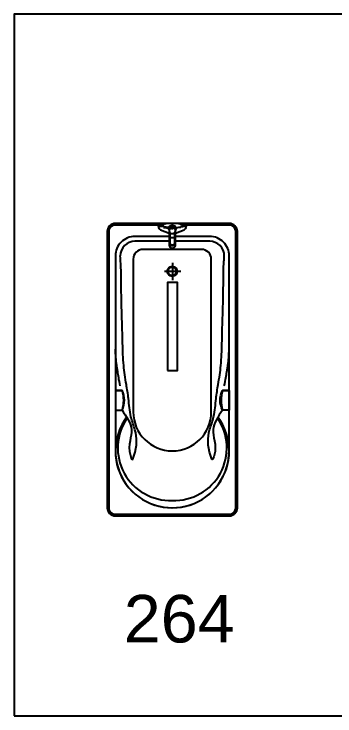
# Model space of a CAD drawing. Header units: inches. Extents: x 242965 to 445791, y 236206 to 423703.
# Drawn here: x 315433 to 317406, y 262687 to 267006 of the extents above; entities that cross this region are included whole.
import ezdxf

# ---------------------------------------------------------------- set-up
doc = ezdxf.new("R2010")
doc.units = ezdxf.units.IN
doc.header["$MEASUREMENT"] = 0
doc.layers.add('2', color=181, linetype='Continuous', lineweight=20)
doc.layers.add('HATCH', color=8, linetype='Continuous')
doc.layers.add('wc', color=144, linetype='Continuous')
doc.styles.add('Vni-Helve', font='')
doc.styles.get('Vni-Helve').set_extended_font_data('VNI-Helve')

# ---------------------------------------------------------------- blocks, each defined once
blk = doc.blocks.new('264')
at = {"layer": 'HATCH', "linetype": 'Continuous'}
blk.add_lwpolyline([(-400, 50, 0.414214), (-350, 0), (350, 0, 0.414214), (400, 50), (400, 1750, 0.414214), (350, 1800), (-350, 1800, 0.414214), (-400, 1750)], format="xyb", close=True, dxfattribs=at)
at = {"layer": 'wc', "color": 7}
blk.add_lwpolyline([(-400, 50, 0.414214), (-350, 0), (350, 0, 0.414214), (400, 50), (400, 1750, 0.414214), (350, 1800), (-350, 1800, 0.414214), (-400, 1750)], format="xyb", close=True, dxfattribs=at)
at = {"layer": 'wc'}
for points in [[(-110, 1800, 0.118449), (-85, 1790), (-85, 1790), (-350, 1790, 0.414214), (-390, 1750), (-390, 50, 0.414214), (-350, 10), (350, 10, 0.414214), (390, 50), (390, 1750, 0.414214), (350, 1790), (85, 1790), (85, 1790, 0.118449), (110, 1800)], [(-85, 1780, 0.325264), (-72.7, 1760.7), (-72.7, 1760.7), (-20, 1740), (-20, 1666.6), (-20, 1666.6, 0.848431), (20, 1663.4), (20, 1663.4), (20, 1740), (72.7, 1760.7), (72.7, 1760.7, 0.325264), (85, 1780)], [(-65, 1790, 0.118449), (-40, 1800)], [(19.7, 1780, 0.421135), (-24.7, 1774.8), (-24.7, 1774.8), (-65, 1780)], [(-53.5, 1774.8), (-33.1, 1771.9), (-33.1, 1771.9, -0.200633), (-21.7, 1765.1), (-21.7, 1765.1), (-19.9, 1756.9)], [(22.4, 1766, 0.631706), (-22.4, 1766)], [(-19.7, 1780, -0.421135), (24.7, 1774.8), (24.7, 1774.8), (65, 1780), (65, 1790), (85, 1790), (85, 1780), (65, 1780)], [(53.5, 1774.8), (33.1, 1771.9), (33.1, 1771.9, 0.200633), (21.7, 1765.1), (21.7, 1765.1), (19.9, 1756.9)], [(40, 1800, 0.118449), (65, 1790)], [(-15, 1742.4), (-15, 1677.5), (-15, 1677.5, 0.874264), (15, 1675.8), (15, 1675.8), (15, 1742.4)], [(-20, 1720), (-230, 1720, 0.414214), (-350, 1600), (-350, 400), (-350, 400, 1.384685), (280.5, 607.9)], [(-280.5, 607.9, 1.384685), (350, 400), (350, 400), (350, 1600, 0.414214), (230, 1720), (20, 1720)], [(-15, 1677.5, 0.608946), (15, 1675.8)]]:
    blk.add_lwpolyline(points, format="xyb", dxfattribs=at)
for points in [[(-65, 1790), (-65, 1780), (-65, 1780), (-85, 1780), (-85, 1790)], [(-4.2, 1765.8), (-7.4, 1765.8), (-7.4, 1768.7), (-4.2, 1768.7)], [(5.1, 1765.8), (1.9, 1765.8), (1.9, 1768.7), (5.1, 1768.7)], [(-28.9, 894.4), (31.1, 894.4), (31.1, 1436.1), (-28.9, 1436.1)]]:
    blk.add_lwpolyline(points, close=True, dxfattribs=at)
for points in [[(-80, 1790), (-80, 1780)], [(-70, 1790), (-70, 1780)], [(70, 1790), (70, 1780)], [(80, 1790), (80, 1780)], [(-14.9, 1714), (15.1, 1714)]]:
    blk.add_lwpolyline(points, dxfattribs=at)
for points in [[(8.1, 1737.3, 4.698007), (-8.1, 1737.3), (-8.1, 1737.3)], [(-180, 1640, 0.414214), (-240, 1580), (-240, 640, 1), (240, 640), (240, 1580, 0.414214), (180, 1640)]]:
    blk.add_lwpolyline(points, format="xyb", close=True, dxfattribs=at)
at = {"layer": 'wc', "color": 250}
for points in [[(-20, 1690), (-230, 1690, 0.414214), (-320, 1600)], [(320, 1600, 0.414214), (230, 1690), (20, 1690)], [(-277.4, 602.5, 0.619258), (0, 95.2), (0, 95.2, 0.619258), (277.4, 602.5)]]:
    blk.add_lwpolyline(points, format="xyb", dxfattribs=at)
for points in [[(1.1, 1556.9), (1.1, 1450.4)], [(-47.1, 1506.5), (52.2, 1506.5)]]:
    blk.add_lwpolyline(points, dxfattribs=at)
for points in [[(-309.1, 771.5), (-309.1, 771.5), (-349.1, 771.5)], [(309.1, 771.5), (309.1, 771.5), (349.1, 771.5)]]:
    blk.add_lwpolyline(points, close=True, dxfattribs=at)
for points in [[(-309.1, 771.5), (-349.1, 771.5), (-349.1, 651.5), (-309.1, 651.5), (-309.1, 651.5, 0.252499), (-309.1, 771.5)], [(-309.1, 651.5), (-309.1, 651.5, 0.252499), (-309.1, 771.5), (-309.1, 771.5, -0.139823)], [(309.1, 771.5), (349.1, 771.5), (349.1, 651.5), (309.1, 651.5), (309.1, 651.5, -0.252499), (309.1, 771.5)], [(309.1, 771.5), (309.1, 771.5, 0.139823), (309.1, 651.5), (309.1, 651.5, -0.252499)]]:
    blk.add_lwpolyline(points, format="xyb", close=True, dxfattribs=at)
for radius in [31, 26]:
    blk.add_circle((0, 1505), radius, dxfattribs=at)
for points, knots in [([(-309.1, 651.5), (-281.9, 611), (-221.7, 521.2), (-281.7, 436), (-246.6, 337), (-214.5, 430.5), (-216.4, 502.6), (-262.1, 618.8), (-266.2, 713.9), (-284.2, 818.9), (-302.2, 931.7), (-305.3, 1060), (-308.8, 1210.7), (-315, 1374.2), (-313.5, 1510.4), (-318.9, 1584.2), (-320, 1600)], [0, 0, 0, 0, 132.381584, 293.896584, 319.668143, 341.758048, 503.273048, 587.65393, 700.607506, 788.872024, 906.942975, 1043.000066, 1173.134393, 1359.281827, 1533.867632, 1581.312046, 1581.312046, 1581.312046, 1581.312046]), ([(309.1, 651.5), (281.9, 611), (221.7, 521.2), (281.7, 436), (246.6, 337), (214.5, 430.5), (216.4, 502.6), (262.1, 618.8), (266.2, 713.9), (284.2, 818.9), (302.2, 931.7), (305.3, 1060), (308.8, 1210.7), (315, 1374.2), (313.5, 1510.4), (318.9, 1584.2), (320, 1600)], [0, 0, 0, 0, 132.381584, 293.896584, 319.668143, 341.758048, 503.273048, 587.65393, 700.607506, 788.872024, 906.942975, 1043.000066, 1173.134393, 1359.281827, 1533.867632, 1581.312046, 1581.312046, 1581.312046, 1581.312046]), ([(319.8, 799.4), (328.4, 839.1), (345.7, 954.8), (345.7, 954.8), (349.4, 1017.4), (350, 1025.7)], [182.988548, 182.988548, 182.988548, 182.988548, 230.760571, 393.86284, 418.938646, 418.938646, 418.938646, 418.938646])]:
    blk.add_open_spline(points, degree=3, knots=knots, dxfattribs=at)
at = {"layer": 'wc'}
blk.add_open_spline([(-319.8, 799.4), (-328.4, 839.1), (-345.7, 954.8), (-345.7, 954.8), (-349.4, 1017.4), (-350, 1025.7)], degree=3, knots=[182.988548, 182.988548, 182.988548, 182.988548, 230.760571, 393.86284, 418.938646, 418.938646, 418.938646, 418.938646], dxfattribs=at)

msp = doc.modelspace()

# ---------------------------------------------------------------- linework, layer by layer
at = {"layer": 'wc', "color": 3}
msp.add_lwpolyline([(315433.28, 262686.877), (321283.543, 262686.877), (321283.543, 267006.228), (315433.28, 267006.228)], close=True, dxfattribs=at)

# ---------------------------------------------------------------- block references
at = {"layer": 'wc'}
msp.add_blockref('264', (316406.222, 263917.962), dxfattribs=at)

# ---------------------------------------------------------------- texts
at = {"layer": '2', "color": 4, "style": 'Vni-Helve'}
msp.add_text('264', height=292.5, dxfattribs=at).set_placement((316107.878, 263139.064))

doc.saveas('drawing.dxf')
